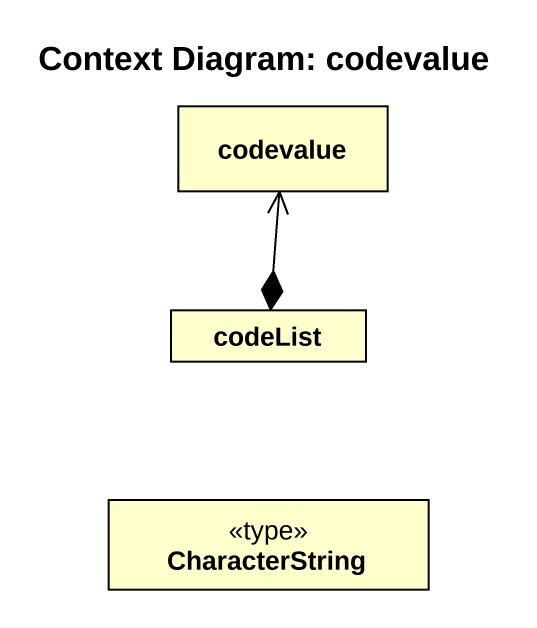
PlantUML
@startuml
title Context Diagram: codevalue
hide circle
hide empty members
class codevalue
class codeList
class CharacterString <<type>>
codeList *-up-> codevalue
@enduml
